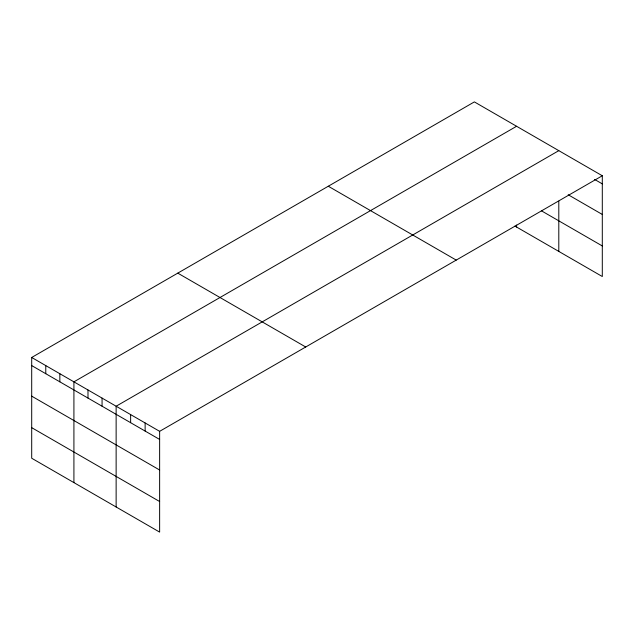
<?xml version="1.0" encoding="UTF-8"?>
<svg xmlns="http://www.w3.org/2000/svg" width="634" height="634" viewBox="0 0 634 634"><rect width="100%" height="100%" fill="white"/><g stroke="black" fill="none" stroke-linecap="round" stroke-linejoin="round"><path stroke-width="0.95" d="M602.3 175.761L474.367 101.9L31.7 357.473L31.7 458.239L159.633 532.1L159.633 431.334L602.3 175.761L602.3 276.527L514.927 226.084M516.583 126.277L73.916 381.85L73.916 482.609M558.8 150.654L116.133 406.22L116.133 506.986M594.621 179.438L602.3 183.876M568.183 194.749L602.3 214.451M541.42 210.805L602.3 245.952M328.285 186.237L456.218 260.099M177.782 273.135L305.715 346.996M31.7 357.473L159.633 431.334M31.7 365.58L159.633 439.441M31.7 396.155L159.633 470.016M31.7 427.657L159.633 501.526M558.8 201.152L558.8 251.413M516.583 225.07L516.583 227.035M145.131 422.965L145.131 431.072M130.636 414.596L130.636 422.704M102.066 398.097L102.066 406.204M87.991 389.973L87.991 398.081M59.842 373.727L59.842 381.834M45.775 365.596L45.775 373.703"/></g></svg>
